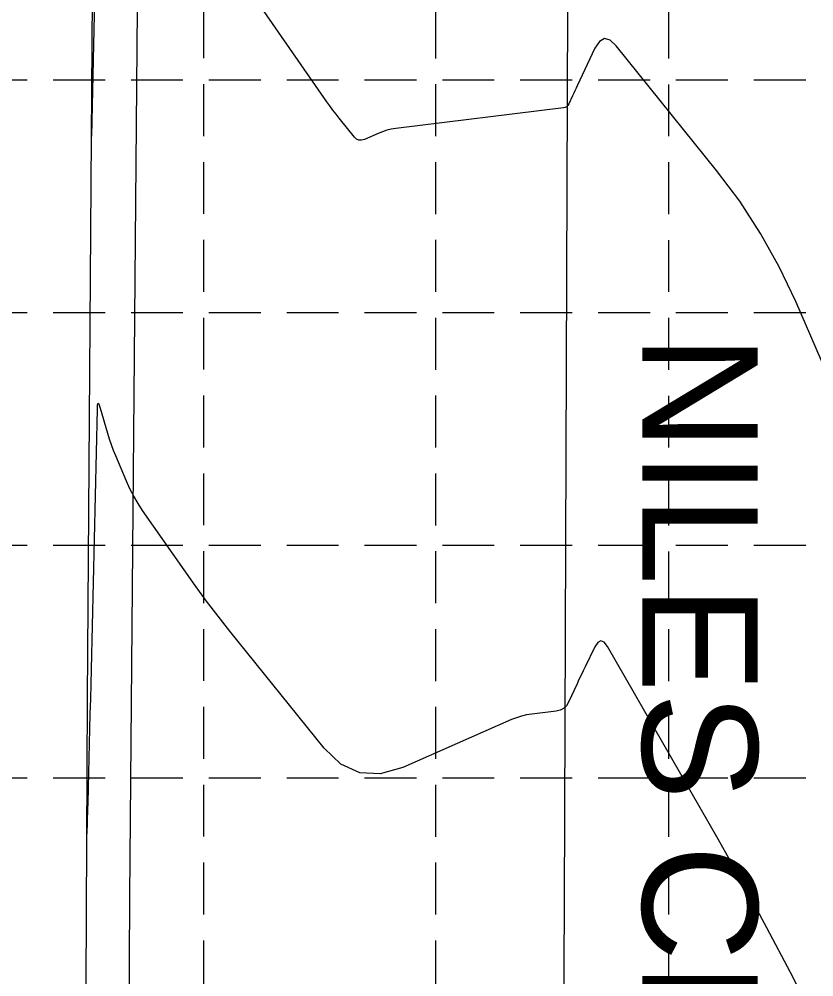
# Model space of a CAD drawing. Extents: x 4841 to 5381, y 4863 to 5725.
# Drawn here: x 4952.6 to 4998.5, y 5228.5 to 5283.8 of the extents above; entities that cross this region are included whole.
import ezdxf
from ezdxf.enums import TextEntityAlignment as Align

# ---------------------------------------------------------------- set-up
doc = ezdxf.new("R2010")
doc.units = 0
doc.header["$MEASUREMENT"] = 0
doc.linetypes.add('HIDDEN', pattern=[0.375, 0.25, -0.125])
for name, color, linetype, lineweight in [('10', 7, 'Continuous', 0), ('27', 7, 'Continuous', 0), ('EC', 35, 'Continuous', 0)]:
    doc.layers.add(name, color=color, linetype=linetype, lineweight=lineweight)
doc.layers.add('GRID', color=254, linetype='HIDDEN')
doc.styles.get("Standard").update_dxf_attribs({"font": 'ARIAL.TTF'})

msp = doc.modelspace()

# ---------------------------------------------------------------- linework, layer by layer
at = {"layer": '27', "color": 7, "linetype": 'Continuous', "lineweight": 0}
for points in [[(4956.048, 5146.616), (4956.267, 5195.074), (4956.499, 5244.527), (4956.79, 5285.097)], [(4956.048, 5146.616), (4956.267, 5195.074), (4956.499, 5244.527), (4956.79, 5285.097)], [(4984.258, 5284.502), (4984.057, 5232.803), (4983.804, 5183.35), (4983.409, 5136.612), (4982.997, 5091.74), (4982.861, 5039.331), (4982.621, 4997.002)], [(4984.258, 5284.502), (4984.057, 5232.803), (4983.804, 5183.35), (4983.409, 5136.612), (4982.997, 5091.74), (4982.861, 5039.331), (4982.621, 4997.002)], [(4959.382, 5284.398), (4958.939, 5233.093), (4958.679, 5183.042), (4958.41, 5135.776), (4958.366, 5088.609), (4957.935, 5038.434), (4957.812, 4997.016)], [(4959.382, 5284.398), (4958.939, 5233.093), (4958.679, 5183.042), (4958.41, 5135.776), (4958.366, 5088.609), (4957.935, 5038.434), (4957.812, 4997.016)]]:
    msp.add_lwpolyline(points, dxfattribs=at)
at = {"layer": 'EC', "color": 35, "linetype": 'Continuous', "lineweight": 0}
for points in [[(4956.905, 5284.994), (4956.732, 5277.059)], [(5003.024, 5254.633), (4997.449, 5267.496), (4996.497, 5269.506), (4995.417, 5271.439), (4994.209, 5273.295), (4992.873, 5275.073), (4987.07, 5282.285), (4986.72, 5282.616), (4986.399, 5282.702), (4986.106, 5282.543), (4985.843, 5282.14), (4984.818, 5279.975), (4984.75, 5279.831), (4984.682, 5279.686), (4984.615, 5279.541), (4984.548, 5279.396), (4984.329, 5278.922), (4984.274, 5278.832), (4984.203, 5278.763), (4984.117, 5278.716), (4984.014, 5278.692), (4974.329, 5277.502), (4974.066, 5277.46), (4973.809, 5277.4), (4973.556, 5277.32), (4973.309, 5277.222), (4972.509, 5276.872), (4972.345, 5276.825), (4972.194, 5276.832), (4972.056, 5276.895), (4971.932, 5277.013), (4971.058, 5278.098), (4970.873, 5278.332), (4970.692, 5278.569), (4970.516, 5278.809), (4970.343, 5279.053), (4966.722, 5284.268)], [(4998.453, 5226.107), (4997.138, 5228.714), (4995.783, 5231.3), (4994.39, 5233.864), (4992.956, 5236.408), (4986.562, 5247.554), (4986.371, 5247.805), (4986.186, 5247.885), (4986.006, 5247.794), (4985.832, 5247.53), (4985.271, 5246.39), (4985.152, 5246.145), (4985.034, 5245.9), (4984.918, 5245.654), (4984.803, 5245.407), (4984.311, 5244.339), (4984.188, 5244.135), (4984.028, 5243.98), (4983.832, 5243.875), (4983.6, 5243.82), (4982.187, 5243.646), (4981.887, 5243.599), (4981.593, 5243.529), (4981.305, 5243.439), (4981.023, 5243.327), (4974.727, 5240.57), (4973.431, 5240.196), (4972.241, 5240.257), (4971.158, 5240.752), (4970.181, 5241.681), (4964.737, 5248.438), (4964.05, 5249.306), (4963.38, 5250.186), (4962.724, 5251.077), (4962.085, 5251.981), (4959.693, 5255.426), (4959.427, 5255.831), (4959.182, 5256.249), (4958.959, 5256.678), (4958.758, 5257.12), (4958.137, 5258.582), (4958.009, 5258.897), (4957.89, 5259.215), (4957.78, 5259.537), (4957.679, 5259.862), (4957.252, 5261.311), (4957.171, 5261.542), (4957.111, 5261.615), (4957.072, 5261.529), (4957.054, 5261.285), (4956.709, 5246.242), (4956.689, 5245.382), (4956.668, 5244.523), (4956.648, 5243.664), (4956.626, 5242.804), (4956.541, 5239.412), (4956.533, 5239.103), (4956.524, 5238.794), (4956.515, 5238.484), (4956.506, 5238.175), (4956.462, 5236.731)]]:
    msp.add_lwpolyline(points, dxfattribs=at)
at = {"layer": 'GRID', "color": 252, "linetype": 'HIDDEN', "lineweight": 0, "ltscale": 12}
for p, q in [((4963.291, 4930.562), (4963.154, 5710.242)), ((4976.636, 4930.559), (4976.639, 5710.234)), ((4990.125, 4930.557), (4990.11, 5710.231)), ((4855.523, 5280.317), (5366.685, 5280.317)), ((4855.523, 5266.865), (5366.685, 5266.865)), ((4855.523, 5253.414), (5366.685, 5253.414)), ((4855.523, 5239.962), (5366.685, 5239.962))]:
    msp.add_line(p, q, dxfattribs=at)

# ---------------------------------------------------------------- texts
at = {"layer": '10', "color": 7, "linetype": 'Continuous', "lineweight": 0}
msp.add_text('NILES CITY AVENUE', height=6.66799, rotation=270, dxfattribs=at).set_placement((4988.58, 5219.793), align=Align.CENTER)

doc.saveas('drawing.dxf')
